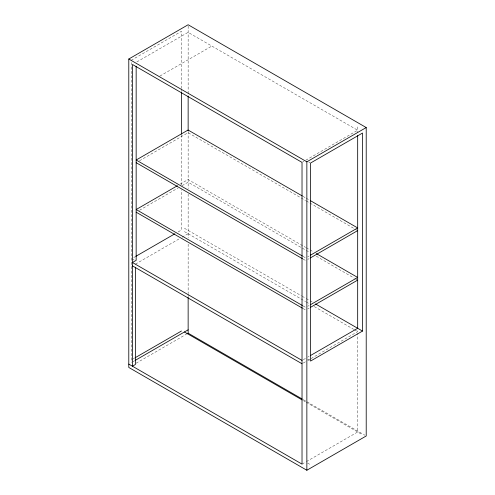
<?xml version="1.0" encoding="UTF-8"?>
<svg xmlns="http://www.w3.org/2000/svg" width="495" height="495" viewBox="0 0 495 495"><rect width="100%" height="100%" fill="white"/><g stroke="black" fill="none" stroke-linecap="round" stroke-linejoin="round"><path stroke-width="0.37" stroke-dasharray="2.48 1.86" d="M136.818 61.949L188.088 32.348L357.675 130.253L305.737 160.244M159.922 76.057L211.86 46.072M139.485 160.764L188.088 132.697L305.551 200.512M180.1 184.159L188.088 179.549L305.594 247.389M139.485 210.264L178.101 187.97M182.098 185.662L188.088 182.203L305.594 250.043M133.743 257.536L135.067 256.769M178.151 231.895L181.467 229.983L181.467 189.777M302.643 162.026L303.881 161.314M135.413 264.138L179.425 238.732M182.092 237.192L188.088 233.727M307.735 256.769L309.066 256.002M132.419 359.327L134.405 358.176M307.735 259.436L309.066 258.668M132.425 362L134.423 360.843M136.125 363.206L186.145 334.329M307.735 306.287L309.066 305.514M307.735 308.942L309.066 308.175M303.262 359.704L305.737 358.275M307.735 357.124L309.066 356.351M303.262 363.045L305.737 361.622M307.735 360.465L310.396 358.931M311.064 358.547L357.675 331.638L357.675 329.627M302.024 464.118L305.737 461.977M306.405 461.594L357.675 431.993L357.675 333.178M308.756 161.983L309.963 162.682M302.928 196.329L305.594 197.87M306.263 198.26L309.604 200.184M306.219 200.902L354.333 228.678M355.002 229.061L357.006 230.218M306.263 247.772L313.607 252.011M306.263 250.427L309.604 252.357M316.28 256.212L354.333 278.184M355.002 278.567L357.006 279.724M303.064 256.385L305.737 257.926M303.064 259.052L305.737 260.593M184.437 228.269L301.486 295.849M302.154 296.239L305.502 298.169M306.17 298.553L309.517 300.484M310.186 300.873L312.19 302.03M184.437 231.617L305.594 301.566M306.263 301.956L309.604 303.881M314.276 306.578L353.665 329.324M354.333 329.707L357.675 331.638M303.064 305.898L305.737 307.438M303.064 308.552L305.737 310.093M307.55 359.321L309.356 360.366M132.363 259.034L134.195 260.092M303.287 399.651L364.871 435.21M303.497 400.709L305.502 401.866M306.17 402.256L362.501 434.777M307.55 463.023L310.563 464.762M357.675 126.912L357.675 132.561M188.143 26.086L188.143 93.679M188.143 131.484L188.143 188.583M188.143 193.984L188.143 237.965M188.143 244.14L188.143 293.547M188.143 294.321L188.143 296.635M181.467 88.494L181.467 31.284L131.757 59.982L131.757 362.383M181.467 89.267L181.467 91.587M181.467 134.888L181.467 185.142"/><path stroke-width="0.74" d="M128.787 59.016L188.143 24.75L366.213 127.555L366.213 435.984L306.857 470.25L128.787 367.445L128.787 59.016L306.857 161.828L366.213 127.555M177.439 185.699L136.156 209.534L302.402 305.514M135.735 256.391L174.84 233.813M310.396 255.234L357.675 227.941L310.272 200.574M135.067 357.792L181.467 331.007M310.396 257.901L357.675 230.608M135.092 360.459L188.143 329.831M186.813 333.946L188.143 333.172L301.944 398.877M310.396 304.747L357.675 277.454L316.28 253.558M310.396 307.401L357.675 280.108M310.396 355.583L357.675 328.29L357.675 135.642M362.501 331.075L310.563 361.065L310.563 163.028L362.501 133.044L362.501 331.075L315.532 303.961M302.259 195.946L188.088 130.03L136.156 160.015L302.402 255.995M136.156 162.682L302.402 258.662M136.156 212.188L302.402 308.168M302.024 360.416L132.443 262.511L136.156 260.37L136.156 66.181M132.443 265.852L302.024 363.763M184.437 331.972L302.154 399.935M128.787 364.097L302.024 464.118L302.024 162.385L132.443 64.474L132.443 366.207L135.413 364.493L135.413 267.226M306.857 161.828L306.857 470.25M188.143 95.993L188.143 130.711M188.143 297.408L188.143 333.172M181.467 92.361L181.467 134.114"/></g></svg>
